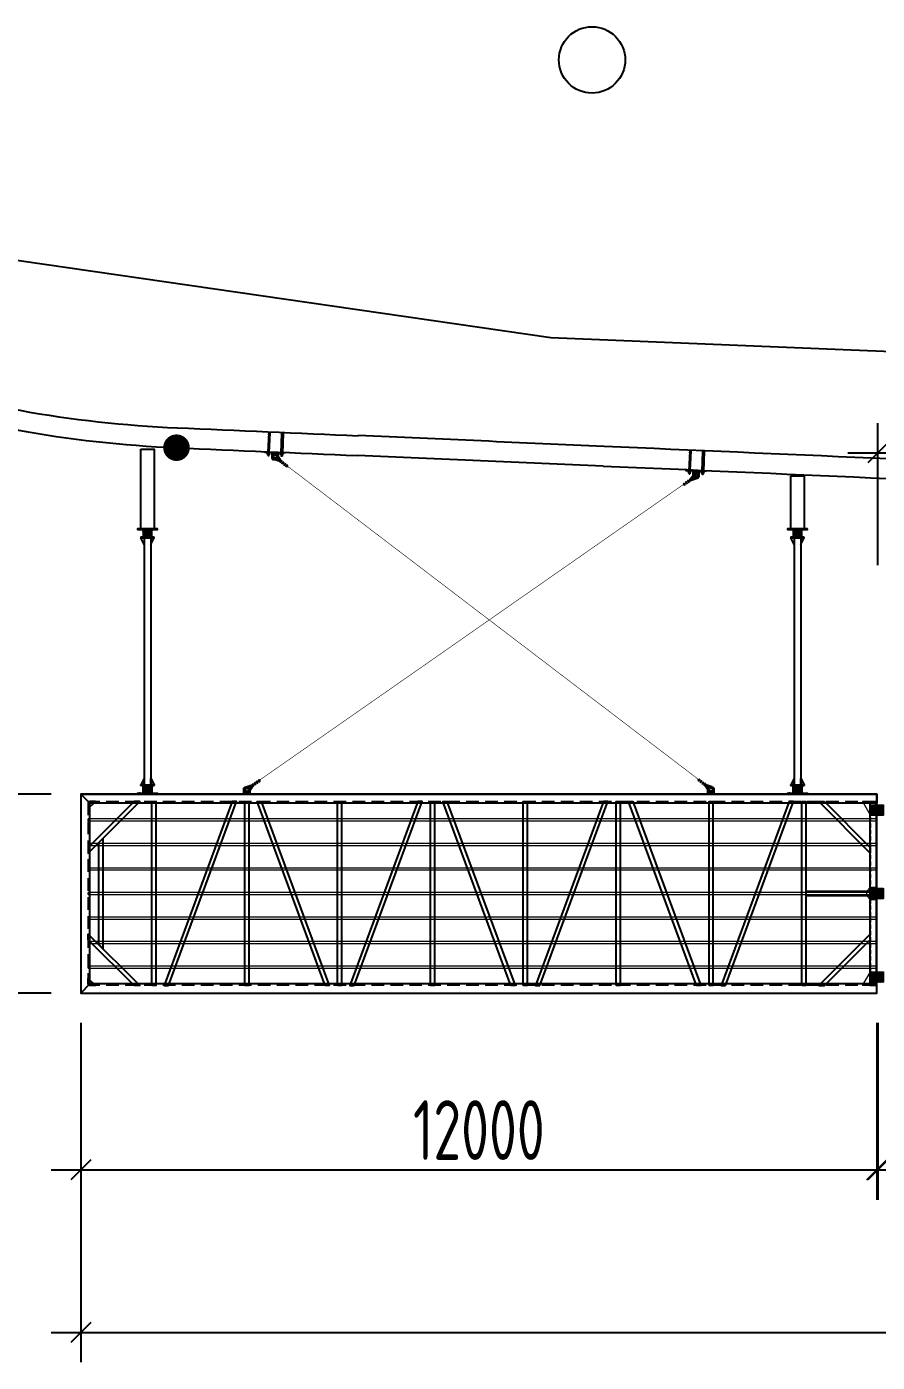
# Model space of a CAD drawing. Header units: millimetres. Extents: x 4 to 2106212, y -117026 to 198097.
# Drawn here: x 1070903 to 1083729, y 118236 to 138376 of the extents above; entities that cross this region are included whole.
import ezdxf

# ---------------------------------------------------------------- set-up
doc = ezdxf.new("R2010")
doc.units = ezdxf.units.MM
for name, pattern in [('CENTER', [0.6, 0.375, -0.075, 0.075, -0.075]), ('CENTER2', [28.575, 19.05, -3.175, 3.175, -3.175]), ('DASHDOT2', [12.7, 6.35, -3.175, 0, -3.175]), ('DASHED2', [0.375, 0.25, -0.125]), ('HIDDEN', [9.525, 6.35, -3.175])]:
    doc.linetypes.add(name, pattern=pattern)
for name, color, linetype in [('0 @ 1', 7, 'Continuous'), ('BS-Annectent', 115, 'Continuous'), ('HR-dimension', 9, 'Continuous'), ('HR-pontoon', 161, 'Continuous'), ('STEEL', 34, 'Continuous'), ('粗实线', 7, 'Continuous'), ('连接端梁', 130, 'Continuous'), ('铝横梁', 220, 'Continuous')]:
    doc.layers.add(name, color=color, linetype=linetype)
for name, color, linetype, lineweight in [('加强板', 140, 'Continuous', 18), ('扣板', 7, 'Continuous', 9), ('橡胶块', 30, 'Continuous', 9), ('虚线', 1, 'CENTER2', 0), ('铝龙骨', 7, 'Continuous', 9)]:
    doc.layers.add(name, color=color, linetype=linetype, lineweight=lineweight)
doc.styles.add('hztxt', font='ros1.shx', dxfattribs={"width": 0.8, "bigfont": 'hztxt.shx'})
doc.linetypes.add('10422', pattern='A,2,[150,AAA.SHX,S=1,R=0,X=0,Y=1],2,[177,AAA.SHX,S=1,R=0,X=0,Y=0.8],1e-09', length=4)
doc.linetypes.add('444', pattern='A,4.5,[145,AAA.SHX,S=1,R=0,X=0,Y=1],4.5,-0.5,[146,AAA.SHX,S=1,R=0,X=0,Y=0],-0.5', length=10)
doc.dimstyles.new('DIM-300', dxfattribs={"dimscale": 300, "dimtxt": 3, "dimasz": 1, "dimexe": 1.5, "dimexo": 1.5, "dimgap": 0.5, "dimtad": 1, "dimdec": 0, "dimzin": 0, "dimdsep": 46, "dimtxsty": 'hztxt', "dimblk": 'OBLIQUE', "dimcen": 0, "dimdle": 1.5, "dimclrd": 9, "dimclre": 9, "dimclrt": 6, "dimadec": 0, "dimazin": 0, "dimtfac": 1, "dimtdec": 0, "dimtix": 1, "dimtofl": 0, "dimtmove": 2, "dimatfit": 0, "dimfxl": 5, "dimtolj": 1, "dimtzin": 0, "dimarcsym": 0})
pattern_1 = [(40.81217054, (-573818.8873, 176698.6793), (-1.452584633, 1.682112997), []), (130.81217054, (-573818.8873, 176698.6793), (-4.5872822625, 1.911641361), [5.55625, -3.33375])]
pattern_2 = [(40.81217054, (-578777.1463, 176555.198), (-1.452584633, 1.682112997), []), (130.81217054, (-578777.1463, 176555.198), (-4.5872822625, 1.911641361), [5.55625, -3.33375])]
pattern_3 = [(225, (43212.285, 45564.743), (4.49012806, -4.49012806), []), (225, (43207.795, 45564.743), (4.49012806, -4.49012806), [7.9375, -1.5875, 0, -1.5875])]
pattern_4 = [(225, (-344287.005, -129412.7357), (4.49012806, -4.49012806), []), (225, (-344291.495, -129412.7357), (4.49012806, -4.49012806), [7.9375, -1.5875, 0, -1.5875])]

# ---------------------------------------------------------------- blocks, each defined once
blk = doc.blocks.new('_Oblique')
at = {"color": 0, "linetype": 'ByBlock', "lineweight": -2}
blk.add_line((-0.5, -0.5), (0.5, 0.5), dxfattribs=at)
blk = doc.blocks.new('*D79')
at = {"color": 9, "lineweight": -2, "transparency": 16777216}
for p, q in [((1083736, 130255), (1083736, 132399)), ((1089736, 130255), (1089736, 132399)), ((1083286, 131949), (1090186, 131949))]:
    blk.add_line(p, q, dxfattribs=at)
at = {"layer": 'Defpoints', "color": 0, "transparency": 16777216}
for p in [(1089736, 131949), (1083736, 129805), (1089736, 129805)]:
    blk.add_point(p, dxfattribs=at)
at = {"color": 9, "lineweight": -2, "transparency": 16777216, "xscale": 300, "yscale": 300, "zscale": 300, "rotation": 180}
blk.add_blockref('_Oblique', (1083736, 131949), dxfattribs=at)
at = {"color": 9, "lineweight": -2, "transparency": 16777216, "xscale": 300, "yscale": 300, "zscale": 300}
blk.add_blockref('_Oblique', (1089736, 131949), dxfattribs=at)
at = {"color": 6, "transparency": 16777216, "insert": (1086736, 132549), "char_height": 900, "attachment_point": 5, "style": 'hztxt'}
blk.add_mtext('\\A1;6000', dxfattribs=at)
blk = doc.blocks.new('MT-ZP')
at = {"layer": 'HR-pontoon', "color": 252}
blk.add_lwpolyline([(656209, 258226), (656209, 255226), (668209, 255226), (668209, 258226)], close=True, dxfattribs=at)
blk = doc.blocks.new('*U75')
blk.add_blockref('MT-ZP', (-692747, -252919))
blk = doc.blocks.new('*U76')
at = {"color": 0, "linetype": 'ByBlock', "lineweight": -2, "transparency": 16777216}
blk.add_blockref('*U75', (0, 0), dxfattribs=at)
blk = doc.blocks.new('*D523')
at = {"color": 9, "lineweight": -2, "transparency": 16777216}
for p, q in [((1070285, 127255), (1070285, 123355)), ((1071271, 126805), (1069835, 126805)), ((1071271, 123805), (1069835, 123805))]:
    blk.add_line(p, q, dxfattribs=at)
at = {"layer": 'Defpoints', "color": 0, "transparency": 16777216}
for p in [(1071721, 126805), (1070285, 123805), (1071721, 123805)]:
    blk.add_point(p, dxfattribs=at)
at = {"color": 9, "lineweight": -2, "transparency": 16777216, "xscale": 300, "yscale": 300, "zscale": 300}
for p, rotation in [((1070285, 126805), 90), ((1070285, 123805), 270)]:
    blk.add_blockref('_Oblique', p, dxfattribs=dict(at, rotation=rotation))
at = {"color": 6, "transparency": 16777216, "insert": (1069685, 125305), "char_height": 900, "attachment_point": 5, "rotation": 90, "style": 'hztxt'}
blk.add_mtext('\\A1;3000', dxfattribs=at)
blk = doc.blocks.new('*D526')
at = {"color": 9, "lineweight": -2, "transparency": 16777216}
for p, q in [((1071721, 123355), (1071721, 120688)), ((1083721, 123355), (1083721, 120688)), ((1071271, 121138), (1084171, 121138))]:
    blk.add_line(p, q, dxfattribs=at)
at = {"layer": 'Defpoints', "color": 0, "transparency": 16777216}
for p in [(1071721, 123805), (1083721, 123805), (1083721, 121138)]:
    blk.add_point(p, dxfattribs=at)
at = {"color": 9, "lineweight": -2, "transparency": 16777216, "xscale": 300, "yscale": 300, "zscale": 300, "rotation": 180}
blk.add_blockref('_Oblique', (1071721, 121138), dxfattribs=at)
at = {"color": 9, "lineweight": -2, "transparency": 16777216, "xscale": 300, "yscale": 300, "zscale": 300}
blk.add_blockref('_Oblique', (1083721, 121138), dxfattribs=at)
at = {"color": 6, "transparency": 16777216, "insert": (1077721, 121738), "char_height": 900, "attachment_point": 5, "style": 'hztxt'}
blk.add_mtext('\\A1;12000', dxfattribs=at)
blk = doc.blocks.new('*D527')
at = {"color": 9, "lineweight": -2, "transparency": 16777216}
for p, q in [((1083736, 123355), (1083736, 120688)), ((1095736, 123355), (1095736, 120688)), ((1083286, 121138), (1096186, 121138))]:
    blk.add_line(p, q, dxfattribs=at)
at = {"layer": 'Defpoints', "color": 0, "transparency": 16777216}
for p in [(1083736, 123805), (1095736, 123805), (1095736, 121138)]:
    blk.add_point(p, dxfattribs=at)
at = {"color": 9, "lineweight": -2, "transparency": 16777216, "xscale": 300, "yscale": 300, "zscale": 300, "rotation": 180}
blk.add_blockref('_Oblique', (1083736, 121138), dxfattribs=at)
at = {"color": 9, "lineweight": -2, "transparency": 16777216, "xscale": 300, "yscale": 300, "zscale": 300}
blk.add_blockref('_Oblique', (1095736, 121138), dxfattribs=at)
at = {"color": 6, "transparency": 16777216, "insert": (1089736, 121738), "char_height": 900, "attachment_point": 5, "style": 'hztxt'}
blk.add_mtext('\\A1;12000', dxfattribs=at)
blk = doc.blocks.new('*D525')
at = {"color": 9, "lineweight": -2, "transparency": 16777216}
for p, q in [((1071721, 123355), (1071721, 118236)), ((1141796, 123355), (1141796, 118236)), ((1071271, 118686), (1142246, 118686))]:
    blk.add_line(p, q, dxfattribs=at)
at = {"layer": 'Defpoints', "color": 0, "transparency": 16777216}
for p in [(1071721, 123805), (1141796, 123805), (1141796, 118686)]:
    blk.add_point(p, dxfattribs=at)
at = {"color": 9, "lineweight": -2, "transparency": 16777216, "xscale": 300, "yscale": 300, "zscale": 300, "rotation": 180}
blk.add_blockref('_Oblique', (1071721, 118686), dxfattribs=at)
at = {"color": 9, "lineweight": -2, "transparency": 16777216, "xscale": 300, "yscale": 300, "zscale": 300}
blk.add_blockref('_Oblique', (1141796, 118686), dxfattribs=at)
at = {"color": 6, "transparency": 16777216, "insert": (1106759, 119286), "char_height": 900, "attachment_point": 5, "style": 'hztxt'}
blk.add_mtext('\\A1;70075', dxfattribs=at)
blk = doc.blocks.new('连接加强板')
at = {"layer": '加强板'}
blk.add_lwpolyline([(-194915, -559), (-194915, -359), (-195115, -479), (-195115, -559)], close=True, dxfattribs=at)
for centre in [(-195095, -519), (-194995, -519)]:
    blk.add_circle(centre, 9, dxfattribs=at)
blk = doc.blocks.new('*U1232')
at = {"layer": '加强板', "rotation": 90.00000000000001}
blk.add_blockref('连接加强板', (-459, 195015), dxfattribs=at)
blk = doc.blocks.new('*U1233')
at = {"color": 0, "linetype": 'ByBlock', "lineweight": -2, "transparency": 16777216}
blk.add_blockref('*U1232', (0, 0), dxfattribs=at)
blk = doc.blocks.new('*U1234')
at = {"layer": '加强板', "rotation": 90.00000000000001}
blk.add_blockref('连接加强板', (-459, 195015), dxfattribs=at)
blk = doc.blocks.new('*U1235')
at = {"color": 0, "linetype": 'ByBlock', "lineweight": -2, "transparency": 16777216}
blk.add_blockref('*U1234', (0, 0), dxfattribs=at)
blk = doc.blocks.new('*U1236')
at = {"layer": '加强板'}
blk.add_lwpolyline([(10, -90), (-70, -90), (-70, 90), (10, 90), (70, 30), (70, -30), (10, -90)], dxfattribs=at)
for centre in [(-30, 50), (-30, -50)]:
    blk.add_circle(centre, 9, dxfattribs=at)
blk = doc.blocks.new('*U1237')
at = {"color": 0, "linetype": 'ByBlock', "lineweight": -2, "transparency": 16777216}
blk.add_blockref('*U1236', (0, 0), dxfattribs=at)
blk = doc.blocks.new('橡胶块')
h = blk.add_hatch()
h.set_pattern_fill('ANSI36', color=2, scale=2)
h.paths.add_polyline_path([(0, 70, 0.414213562), (-10, 80), (-180, 80, 0.414213562), (-190, 70), (-190, -70, 0.414213562), (-180, -80), (-10, -80, 0.414213562), (0, -70)])
h.paths.add_polyline_path([(-166.93, 50, -1), (-153.07, 50, -1)], flags=16)
h.paths.add_polyline_path([(-153.07, -50, -1), (-166.93, -50, -1)], flags=16)
h.paths.add_polyline_path([(-36.93, 50, -1), (-23.07, 50, -1)], flags=16)
h.paths.add_polyline_path([(-23.07, -50, -1), (-36.93, -50, -1)], flags=16)
at = {"layer": '橡胶块', "color": 1, "linetype": 'CENTER', "ltscale": 0.36}
for p, q in [((-167.623, 50), (-152.377, 50)), ((-160, 42.377), (-160, 57.623)), ((-22.377, 50), (-37.623, 50)), ((-30, 42.377), (-30, 57.623)), ((-167.623, -50), (-152.377, -50)), ((-160, -42.377), (-160, -57.623)), ((-22.377, -50), (-37.623, -50)), ((-30, -42.377), (-30, -57.623))]:
    blk.add_line(p, q, dxfattribs=at)
at = {"layer": '橡胶块', "color": 2}
blk.add_lwpolyline([(0, 70), (0, -70, -0.414213562), (-10, -80), (-180, -80, -0.414213562), (-190, -70), (-190, 70, -0.414213562), (-180, 80), (-10, 80, -0.414213562)], format="xyb", close=True, dxfattribs=at)
at = {"layer": '橡胶块', "color": 5}
for centre in [(-160, 50), (-30, 50), (-160, -50), (-30, -50)]:
    blk.add_circle(centre, 6.93, dxfattribs=at)
blk = doc.blocks.new('支座')
at = {"layer": '扣板', "color": 7}
blk.add_line((13512, 4747, 0), (13512, 5047, 0), dxfattribs=at)
at = {"layer": '扣板', "color": 7, "elevation": 0}
for points in [[(13512, 4747), (13512, 5047), (13520, 5047), (13520, 4747)], [(13600, 4947), (13620, 4927), (13620, 4867), (13600, 4847), (13520, 4847), (13520, 4947)], [(13560, 4932), (13520, 4932), (13520, 4922), (13560, 4922)], [(13560, 4862), (13520, 4862), (13520, 4872), (13560, 4872)]]:
    blk.add_lwpolyline(points, close=True, dxfattribs=at)
at = {"layer": '扣板', "color": 7}
blk.add_circle((13575, 4897, 0), 25, dxfattribs=at)
blk = doc.blocks.new('*U1983')
at = {"layer": '0 @ 1', "rotation": 90}
blk.add_blockref('支座', (4897, -13566, 0), dxfattribs=at)
blk = doc.blocks.new('*U1984')
at = {"layer": 'Defpoints', "color": 0, "linetype": 'ByBlock', "lineweight": -2, "transparency": 16777216}
for p in [(0, 0), (7000, 0)]:
    blk.add_blockref('*U1983', p, dxfattribs=at)
blk = doc.blocks.new('A$C97f6d51a')
at = {"color": 1, "linetype": 'DASHDOT2'}
blk.add_line((0, 313), (0, -47), dxfattribs=at)
at = {"layer": 'BS-Annectent'}
for p, q in [((-9, 282), (-9, 282)), ((-9, 281), (-9, 282)), ((-9, 282), (-9, 282)), ((-9, 279), (-8, 279)), ((-8, 278), (-9, 279)), ((-9, 279), (-8, 278)), ((-9, 275), (-7, 276)), ((-6, 274), (-9, 275)), ((-9, 275), (-7, 275)), ((-9, 272), (-6, 274)), ((-6, 270), (-9, 272)), ((-9, 272), (-4, 272)), ((-9, 269), (9, 268)), ((-9, 266), (9, 265)), ((-9, 263), (9, 262)), ((-9, 260), (9, 258)), ((-9, 257), (9, 255)), ((-9, 253), (9, 252)), ((-9, 250), (9, 249)), ((-9, 247), (9, 246)), ((-9, 244), (9, 243)), ((-9, 241), (9, 240)), ((-9, 238), (9, 236)), ((-9, 235), (9, 233)), ((-9, 231), (9, 230)), ((-9, 228), (9, 227)), ((-9, 225), (9, 224)), ((-9, 222), (9, 221)), ((-9, 219), (9, 218)), ((-9, 216), (9, 215)), ((-9, 213), (9, 211)), ((-9, 209), (9, 208)), ((-9, 206), (9, 205)), ((-9, 203), (9, 202)), ((-6, 274), (-6, 274)), ((-6, 274), (-6, 274)), ((-6, 274), (-6, 274)), ((-6, 274), (-6, 274)), ((-6, 274), (-6, 274)), ((6, 270), (-6, 270)), ((4, 271), (9, 271)), ((6, 273), (5, 273)), ((6, 273), (5, 273)), ((6, 273), (9, 274)), ((6, 274), (9, 274)), ((9, 271), (6, 273)), ((6, 270), (9, 271)), ((7, 276), (9, 277)), ((9, 274), (7, 275)), ((9, 277), (8, 278)), ((8, 277), (9, 277)), ((9, 280), (9, 281)), ((9, 280), (9, 280)), ((9, 280), (9, 280)), ((-10, 6), (9, 4)), ((-10, 2), (-6, 4)), ((-6, 1), (-10, 2)), ((-10, 2), (9, 1)), ((-9, 200), (9, 199)), ((-9, 197), (9, 196)), ((-9, 194), (9, 193)), ((-9, 191), (9, 189)), ((-9, 188), (9, 186)), ((-9, 184), (9, 183)), ((-9, 181), (9, 180)), ((-9, 178), (9, 177)), ((-9, 175), (9, 174)), ((-9, 172), (9, 171)), ((-9, 169), (9, 167)), ((-9, 166), (9, 164)), ((-9, 162), (9, 161)), ((-9, 159), (9, 158)), ((-9, 156), (9, 155)), ((-9, 153), (9, 152)), ((-9, 150), (9, 149)), ((-9, 147), (9, 146)), ((-9, 144), (9, 142)), ((-9, 140), (9, 139)), ((-9, 137), (9, 136)), ((-9, 134), (9, 133)), ((-9, 131), (9, 130)), ((-9, 128), (9, 127)), ((-9, 125), (9, 124)), ((-9, 122), (9, 120)), ((-9, 119), (9, 117)), ((-9, 115), (9, 114)), ((-9, 112), (9, 111)), ((-9, 109), (9, 108)), ((-9, 106), (9, 105)), ((-9, 103), (9, 102)), ((-9, 100), (9, 98)), ((-9, 97), (9, 95)), ((-9, 93), (9, 92)), ((-9, 90), (9, 89)), ((-9, 87), (9, 86)), ((-9, 84), (9, 83)), ((-9, 81), (9, 80)), ((-9, 78), (9, 76)), ((-9, 75), (9, 73)), ((-9, 71), (9, 70)), ((-9, 68), (9, 67)), ((-9, 65), (9, 64)), ((-9, 62), (9, 61)), ((-9, 59), (9, 58)), ((-9, 56), (9, 55)), ((-9, 53), (9, 51)), ((-9, 49), (9, 48)), ((-9, 46), (9, 45)), ((-9, 43), (9, 42)), ((-9, 40), (9, 39)), ((-9, 37), (9, 36)), ((-9, 34), (9, 33)), ((-9, 31), (9, 29)), ((-9, 28), (9, 26)), ((-9, 24), (9, 23)), ((-9, 21), (9, 20)), ((-9, 18), (9, 17)), ((-9, 15), (9, 14)), ((-9, 12), (9, 11)), ((-9, 9), (9, 7)), ((-8, 0), (-6, 1)), ((6, 147), (-6, 148)), ((6, 116), (-6, 117)), ((6, 3), (-6, 4)), ((2, 0), (-6, 1)), ((6, 147), (9, 149)), ((9, 1), (6, 3)), ((7, 0), (9, 1)), ((-16, -24), (-16, -11)), ((12, -9), (-12, -9)), ((12, -27), (-12, -27)), ((-9, -29), (-6, -28)), ((-6, -31), (-9, -29)), ((9, -30), (-9, -29)), ((-9, -32), (-6, -31)), ((-6, -34), (-9, -32)), ((9, -33), (-9, -32)), ((-9, -35), (-6, -34)), ((-6, -37), (-9, -35)), ((9, -37), (-9, -35)), ((-9, -38), (-6, -37)), ((-6, -40), (-9, -38)), ((9, -40), (-9, -38)), ((-8, -24), (-8, -11)), ((-6, -28), (-8, -27)), ((-7, -40), (-7, -43)), ((6, -29), (-6, -28)), ((6, -29), (-6, -28)), ((6, -32), (-6, -31)), ((6, -32), (-6, -31)), ((6, -35), (-6, -34)), ((6, -38), (-6, -37)), ((6, -38), (-6, -37)), ((6, -41), (-6, -40)), ((-5, -44), (5, -44)), ((-4, -40), (-4, -43)), ((-2, -9), (0, -4)), ((9, -27), (-1, -27)), ((0, -9), (2, -4)), ((4, -41), (4, -43)), ((6, -29), (9, -27)), ((9, -30), (6, -29)), ((6, -32), (9, -30)), ((9, -33), (6, -32)), ((6, -35), (9, -33)), ((9, -37), (6, -35)), ((6, -38), (9, -37)), ((9, -40), (6, -38)), ((6, -41), (9, -40)), ((7, -41), (7, -43)), ((8, -24), (8, -11)), ((9, -27), (8, -27)), ((16, -24), (16, -11))]:
    blk.add_line(p, q, dxfattribs=at)
blk.add_lwpolyline([(10, 0), (10, 300), (0, 306), (-10, 300), (-10, 0)], dxfattribs=at)
for points in [[(-19, -4), (-19, 0), (19, 0), (19, -4)], [(-15, -9), (15, -9), (15, -4), (-15, -4)]]:
    blk.add_lwpolyline(points, close=True, dxfattribs=at)
for points in [[(16, -11, 0.612824), (8, -11, 0.305874), (-8, -11, 0.612824), (-16, -11)], [(16, -24, -0.612824), (8, -24, -0.305874), (-8, -24, -0.612824), (-16, -24)], [(-7, -43, 0.516475), (-4, -43, 0.258238), (4, -43, 0.516475), (7, -43)]]:
    blk.add_lwpolyline(points, format="xyb", dxfattribs=at)
blk = doc.blocks.new('A$Ce460a15a')
at = {"layer": 'STEEL', "color": 22}
for points in [[(12, 150), (12, -150), (0, -150), (0, 150)], [(92, -50), (112, -30), (112, 30), (92, 50), (12, 50), (12, -50)], [(52, 35), (12, 35), (12, 25), (52, 25)], [(52, -35), (12, -35), (12, -25), (52, -25)]]:
    blk.add_lwpolyline(points, close=True, dxfattribs=at)
blk.add_circle((67, 0), 25, dxfattribs=at)
at = {"layer": 'HR-dimension', "xscale": -1, "rotation": 90}
blk.add_blockref('A$C97f6d51a', (12, 100), dxfattribs=at)
at = {"layer": 'HR-dimension', "rotation": 90.00000000000001}
blk.add_blockref('A$C97f6d51a', (12, -100), dxfattribs=at)
blk = doc.blocks.new('*U10')
at = {"color": 7, "linetype": 'Continuous', "lineweight": 15}
for p, q in [((-9, 9), (-10, 8)), ((-10, 8), (-10, 1)), ((-10, 1), (-9, 0)), ((-9, 9), (9, 9)), ((-9, 0), (9, 0)), ((-5, 8), (-5, 1)), ((5, 8), (5, 1)), ((10, 8), (9, 9)), ((9, 0), (10, 1)), ((10, 8), (10, 1))]:
    blk.add_line(p, q, dxfattribs=at)
for centre, start, end in [((0, -8), 72.4233, 107.5767), ((0, 17), 252.4233, 287.5767)]:
    blk.add_arc(centre, 17.2, start, end, dxfattribs=at)
for points, knots in [([(-10, 8), (-10, 9), (-9, 9), (-8, 9), (-7, 9), (-6, 9), (-6, 9), (-5, 8)], [0, 0, 0, 0, 0.264534, 0.399289, 0.53507, 0.765405, 1, 1, 1, 1]), ([(-5, 1), (-6, 1), (-6, 0), (-7, 0), (-8, 0), (-9, 0), (-10, 1), (-10, 1)], [0, 0, 0, 0, 0.264534, 0.399289, 0.53507, 0.765405, 1, 1, 1, 1]), ([(5, 8), (6, 9), (6, 9), (7, 9), (8, 9), (9, 9), (10, 9), (10, 8)], [0, 0, 0, 0, 0.264536, 0.399814, 0.535067, 0.765403, 1, 1, 1, 1]), ([(10, 1), (10, 1), (9, 0), (8, 0), (7, 0), (6, 0), (6, 1), (5, 1)], [0, 0, 0, 0, 0.264536, 0.399814, 0.535067, 0.765403, 1, 1, 1, 1])]:
    blk.add_open_spline(points, degree=3, knots=knots, dxfattribs=at)
blk = doc.blocks.new('A$C72EA2C7E')
blk.add_line((-8, -6), (8, -6))
at = {"color": 7, "linetype": 'Continuous', "lineweight": 15}
for p, q in [((-5, -40), (-5, -6)), ((-4, -41), (-5, -40)), ((5, -40), (-5, -40)), ((-4, -41), (5, -41)), ((5, -6), (5, -40)), ((5, -40), (5, -41))]:
    blk.add_line(p, q, dxfattribs=at)
at = {"color": 7, "linetype": 'Continuous', "lineweight": 0}
for p, q in [((-4, -41), (-4, -6)), ((5, -41), (5, -6))]:
    blk.add_line(p, q, dxfattribs=at)
blk.add_arc((0, -8), 8, 17.4862, 162.5138)
at = {"extrusion": (0, 0, -1), "xscale": 0.9999974999999999, "yscale": 0.9999974999999999, "zscale": -0.9999974999999999}
blk.add_blockref('*U10', (0, -39), dxfattribs=at)
blk = doc.blocks.new('*U1965')
h = blk.add_hatch(color=1)
h.dxf.hatch_style = 1
h.paths.add_polyline_path([(3382, 2191), (3473, 2218, 1.447528), (3428, 2281), (3373, 2204)])
h.paths.add_polyline_path([(3389, 2205), (3388, 2206), (3398, 2220), (3395, 2222), (3434, 2277, -1.452111), (3471, 2226), (3406, 2207), (3405, 2210)], flags=16)
h = blk.add_hatch()
h.set_pattern_fill('ANSI38', color=253, scale=0.7, angle=-4.1878)
h.set_pattern_definition(pattern_2)
h.paths.add_polyline_path([(3404, 2213), (3406, 2207), (3471, 2226, 1.452111), (3434, 2277), (3395, 2222), (3398, 2220), (3401, 2218), (3440, 2273, -1.452111), (3469, 2232)])
h = blk.add_hatch(color=1)
h.dxf.hatch_style = 1
h.paths.add_polyline_path([(-3373, -2204), (-3429, -2283, -1.406258), (-3473, -2218), (-3382, -2191)])
h.paths.add_polyline_path([(-3405, -2210), (-3406, -2207), (-3471, -2226, 1.406258), (-3435, -2278), (-3395, -2222), (-3388, -2205)], flags=16)
h = blk.add_hatch()
h.set_pattern_fill('ANSI38', color=253, scale=0.7, angle=-4.1878)
h.set_pattern_definition(pattern_1)
h.paths.add_polyline_path([(-3401, -2218), (-3395, -2222), (-3434, -2277, -1.452111), (-3471, -2226), (-3406, -2207), (-3405, -2210), (-3404, -2213), (-3469, -2232, 1.452111), (-3440, -2273)])
at = {"color": 1, "linetype": 'DASHED2'}
blk.add_line((3483, 2289), (3493, 2274), dxfattribs=at)
blk.add_line((3379, 2205), (3379, 2195))
at = {"color": 1}
for points in [[(3382, 2191), (3473, 2218, 1.447528), (3428, 2281), (3373, 2204)], [(3398, 2220), (3388, 2206), (3389, 2205), (3405, 2210), (3406, 2207), (3471, 2226, 1.452111), (3434, 2277), (3395, 2222)], [(-3373, -2204), (-3428, -2281, -1.447528), (-3473, -2218), (-3382, -2191)], [(-3405, -2210), (-3389, -2205), (-3388, -2206), (-3398, -2220), (-3395, -2222), (-3434, -2277, -1.452111), (-3471, -2226), (-3406, -2207)]]:
    blk.add_lwpolyline(points, format="xyb", close=True, dxfattribs=at)
for points in [[(3379, 2195), (3472, 2222, 1.449849), (3431, 2279), (3379, 2205)], [(3406, 2207), (3471, 2226, 1.452111), (3434, 2277), (3395, 2222)], [(3406, 2207), (3471, 2226, 1.452111), (3434, 2277), (3395, 2222)], [(-3376, -2200), (-3431, -2279, -1.449849), (-3472, -2222), (-3384, -2197)], [(-3395, -2222), (-3434, -2277, -1.452111), (-3471, -2226), (-3406, -2207)], [(-3395, -2222), (-3434, -2277, -1.452111), (-3471, -2226), (-3406, -2207)]]:
    blk.add_lwpolyline(points, format="xyb")
for points in [[(3401, 2218), (3440, 2273, -1.452111), (3469, 2232), (3404, 2213), (3406, 2207), (3471, 2226, 1.452111), (3434, 2277), (3395, 2222)], [(-3404, -2213), (-3469, -2232, 1.452111), (-3440, -2273), (-3401, -2218), (-3395, -2222), (-3434, -2277, -1.452111), (-3471, -2226), (-3406, -2207)]]:
    blk.add_lwpolyline(points, format="xyb", close=True)
at = {"color": 252}
for points in [[(3401, 2218), (3440, 2273, -1.452111), (3469, 2232), (3404, 2213), (3406, 2207), (3471, 2226, 1.452111), (3434, 2277), (3395, 2222)], [(-3404, -2213), (-3469, -2232, 1.452111), (-3440, -2273), (-3401, -2218), (-3395, -2222), (-3434, -2277, -1.452111), (-3471, -2226), (-3406, -2207)]]:
    blk.add_lwpolyline(points, format="xyb", close=True, dxfattribs=at)
at = {"color": 1, "const_width": 8.4}
for points in [[(3380, 2206), (-3393, -2203)], [(3386, 2200), (3251, 2112)], [(-3388, -2209), (-3246, -2117)]]:
    blk.add_lwpolyline(points, dxfattribs=at)
at = {"xscale": 0.6999999999999998, "yscale": 0.6999999999999998, "zscale": 0.6999999999999998, "rotation": 213.1298866380289}
for p in [(3284, 2123), (3315, 2143), (3345, 2163), (3376, 2183), (-3360, -2201), (-3329, -2181), (-3299, -2161), (-3267, -2141)]:
    blk.add_blockref('A$C72EA2C7E', p, dxfattribs=at)
blk = doc.blocks.new('*U1966')
at = {"color": 0, "linetype": 'ByBlock', "lineweight": -2, "transparency": 16777216}
blk.add_blockref('*U1965', (0, 0), dxfattribs=at)
blk = doc.blocks.new('*U1967')
h = blk.add_hatch(color=1)
h.dxf.hatch_style = 1
h.paths.add_polyline_path([(3382, 2191), (3473, 2218, 1.447528), (3428, 2281), (3373, 2204)])
h.paths.add_polyline_path([(3389, 2205), (3388, 2206), (3398, 2220), (3395, 2222), (3434, 2277, -1.452111), (3471, 2226), (3406, 2207), (3405, 2210)], flags=16)
h = blk.add_hatch()
h.set_pattern_fill('ANSI38', color=253, scale=0.7, angle=-4.1878)
h.set_pattern_definition(pattern_2)
h.paths.add_polyline_path([(3404, 2213), (3406, 2207), (3471, 2226, 1.452111), (3434, 2277), (3395, 2222), (3398, 2220), (3401, 2218), (3440, 2273, -1.452111), (3469, 2232)])
h = blk.add_hatch(color=1)
h.dxf.hatch_style = 1
h.paths.add_polyline_path([(-3373, -2204), (-3429, -2283, -1.406258), (-3473, -2218), (-3382, -2191)])
h.paths.add_polyline_path([(-3405, -2210), (-3406, -2207), (-3471, -2226, 1.406258), (-3435, -2278), (-3395, -2222), (-3388, -2205)], flags=16)
h = blk.add_hatch()
h.set_pattern_fill('ANSI38', color=253, scale=0.7, angle=-4.1878)
h.set_pattern_definition(pattern_1)
h.paths.add_polyline_path([(-3401, -2218), (-3395, -2222), (-3434, -2277, -1.452111), (-3471, -2226), (-3406, -2207), (-3405, -2210), (-3404, -2213), (-3469, -2232, 1.452111), (-3440, -2273)])
at = {"color": 1, "linetype": 'DASHED2'}
blk.add_line((3483, 2289), (3493, 2274), dxfattribs=at)
blk.add_line((3379, 2205), (3379, 2195))
at = {"color": 1}
for points in [[(3382, 2191), (3473, 2218, 1.447528), (3428, 2281), (3373, 2204)], [(3398, 2220), (3388, 2206), (3389, 2205), (3405, 2210), (3406, 2207), (3471, 2226, 1.452111), (3434, 2277), (3395, 2222)], [(-3373, -2204), (-3428, -2281, -1.447528), (-3473, -2218), (-3382, -2191)], [(-3405, -2210), (-3389, -2205), (-3388, -2206), (-3398, -2220), (-3395, -2222), (-3434, -2277, -1.452111), (-3471, -2226), (-3406, -2207)]]:
    blk.add_lwpolyline(points, format="xyb", close=True, dxfattribs=at)
for points in [[(3379, 2195), (3472, 2222, 1.449849), (3431, 2279), (3379, 2205)], [(3406, 2207), (3471, 2226, 1.452111), (3434, 2277), (3395, 2222)], [(3406, 2207), (3471, 2226, 1.452111), (3434, 2277), (3395, 2222)], [(-3376, -2200), (-3431, -2279, -1.449849), (-3472, -2222), (-3384, -2197)], [(-3395, -2222), (-3434, -2277, -1.452111), (-3471, -2226), (-3406, -2207)], [(-3395, -2222), (-3434, -2277, -1.452111), (-3471, -2226), (-3406, -2207)]]:
    blk.add_lwpolyline(points, format="xyb")
for points in [[(3401, 2218), (3440, 2273, -1.452111), (3469, 2232), (3404, 2213), (3406, 2207), (3471, 2226, 1.452111), (3434, 2277), (3395, 2222)], [(-3404, -2213), (-3469, -2232, 1.452111), (-3440, -2273), (-3401, -2218), (-3395, -2222), (-3434, -2277, -1.452111), (-3471, -2226), (-3406, -2207)]]:
    blk.add_lwpolyline(points, format="xyb", close=True)
at = {"color": 252}
for points in [[(3401, 2218), (3440, 2273, -1.452111), (3469, 2232), (3404, 2213), (3406, 2207), (3471, 2226, 1.452111), (3434, 2277), (3395, 2222)], [(-3404, -2213), (-3469, -2232, 1.452111), (-3440, -2273), (-3401, -2218), (-3395, -2222), (-3434, -2277, -1.452111), (-3471, -2226), (-3406, -2207)]]:
    blk.add_lwpolyline(points, format="xyb", close=True, dxfattribs=at)
at = {"color": 1, "const_width": 8.4}
for points in [[(3380, 2206), (-3393, -2203)], [(3386, 2200), (3251, 2112)], [(-3388, -2209), (-3246, -2117)]]:
    blk.add_lwpolyline(points, dxfattribs=at)
at = {"xscale": 0.6999999999999998, "yscale": 0.6999999999999998, "zscale": 0.6999999999999998, "rotation": 213.1298866380289}
for p in [(3284, 2123), (3315, 2143), (3345, 2163), (3376, 2183), (-3360, -2201), (-3329, -2181), (-3299, -2161), (-3267, -2141)]:
    blk.add_blockref('A$C72EA2C7E', p, dxfattribs=at)
blk = doc.blocks.new('*U1968')
at = {"color": 0, "linetype": 'ByBlock', "lineweight": -2, "transparency": 16777216}
blk.add_blockref('*U1967', (0, 0), dxfattribs=at)
blk = doc.blocks.new('*U1995')
h = blk.add_hatch()
h.set_pattern_fill('ANSI35', color=4, angle=180)
h.set_pattern_definition(pattern_3)
h.paths.add_polyline_path([(24, -89), (36, -89), (36, -67), (24, -67)])
h.paths.add_polyline_path([(24, -31), (36, -31), (36, 11), (24, 11)])
h.paths.add_polyline_path([(-100, 11), (100, 11), (100, 21), (-100, 21)])
h.paths.add_polyline_path([(-36, -31), (-24, -31), (-24, 11), (-36, 11)])
h.paths.add_polyline_path([(-36, -89), (-24, -89), (-24, -67), (-36, -67)])
h = blk.add_hatch()
h.set_pattern_fill('ANSI35', color=4, angle=180)
h.set_pattern_definition(pattern_4)
h.paths.add_polyline_path([(-129, -116), (-150, -116), (-150, -104), (-129, -104)])
h.paths.add_polyline_path([(111, -116), (-111, -116), (-111, -104), (111, -104)])
h.paths.add_polyline_path([(150, -116), (129, -116), (129, -104), (150, -104)])
h.paths.add_polyline_path([(66, -104), (54, -104), (54, -67), (66, -67)])
h.paths.add_polyline_path([(66, -31), (54, -31), (54, -4), (66, -4)])
h.paths.add_polyline_path([(6, -31), (-6, -31), (-6, -4), (6, -4)])
h.paths.add_polyline_path([(6, -104), (-6, -104), (-6, -67), (6, -67)])
h.paths.add_polyline_path([(-54, -104), (-66, -104), (-66, -67), (-54, -67)])
h.paths.add_polyline_path([(-54, -31), (-66, -31), (-66, -4), (-54, -4)])
at = {"color": 4}
for points in [[(100, 11), (-100, 11), (-100, 21), (100, 21), (100, 11)], [(-36, -89), (-36, 11), (-24, 11), (-24, -89), (-36, -89)], [(24, -89), (24, 11), (36, 11), (36, -89), (24, -89)], [(150, -116), (-150, -116), (-150, -104), (150, -104), (150, -116)], [(-66, -104), (-66, -4), (-54, -4), (-54, -104), (-66, -104)], [(-6, -104), (-6, -4), (6, -4), (6, -104), (-6, -104)], [(54, -104), (54, -4), (66, -4), (66, -104), (54, -104)]]:
    blk.add_lwpolyline(points, dxfattribs=at)
at = {"layer": 'Defpoints', "color": 4}
for points in [[(-100, 21), (-50, 21), (-50, 121), (-100, 21)], [(100, 21), (50, 21), (50, 121), (100, 21)]]:
    blk.add_lwpolyline(points, dxfattribs=at)
at = {"layer": 'Defpoints', "color": 4, "linetype": 'CENTER', "ltscale": 2}
for points in [[(-129, -116), (-111, -116), (-111, -104), (-129, -104)], [(-66, -31), (-54, -31), (-54, -67), (-66, -67)], [(-36, -31), (-24, -31), (-24, -67), (-36, -67)], [(-6, -31), (6, -31), (6, -67), (-6, -67)], [(24, -31), (36, -31), (36, -67), (24, -67)], [(54, -31), (66, -31), (66, -67), (54, -67)], [(129, -116), (111, -116), (111, -104), (129, -104)]]:
    blk.add_lwpolyline(points, close=True, dxfattribs=at)
for points in [[(-120, -99), (-120, -111), (-120, -121)], [(-66, -49), (66, -49)], [(-66, -49), (66, -49)], [(120, -99), (120, -111), (120, -121)]]:
    blk.add_lwpolyline(points, dxfattribs=at)
blk = doc.blocks.new('*U1992')
at = {"layer": '粗实线', "color": 0, "linetype": 'ByBlock', "lineweight": -2, "transparency": 16777216}
blk.add_blockref('*U1995', (0, 0), dxfattribs=at)
blk = doc.blocks.new('*U1993')
h = blk.add_hatch()
h.set_pattern_fill('ANSI35', color=4, angle=180)
h.set_pattern_definition(pattern_3)
h.paths.add_polyline_path([(24, -89), (36, -89), (36, -67), (24, -67)])
h.paths.add_polyline_path([(24, -31), (36, -31), (36, 11), (24, 11)])
h.paths.add_polyline_path([(-100, 11), (100, 11), (100, 21), (-100, 21)])
h.paths.add_polyline_path([(-36, -31), (-24, -31), (-24, 11), (-36, 11)])
h.paths.add_polyline_path([(-36, -89), (-24, -89), (-24, -67), (-36, -67)])
h = blk.add_hatch()
h.set_pattern_fill('ANSI35', color=4, angle=180)
h.set_pattern_definition(pattern_4)
h.paths.add_polyline_path([(-129, -116), (-150, -116), (-150, -104), (-129, -104)])
h.paths.add_polyline_path([(111, -116), (-111, -116), (-111, -104), (111, -104)])
h.paths.add_polyline_path([(150, -116), (129, -116), (129, -104), (150, -104)])
h.paths.add_polyline_path([(66, -104), (54, -104), (54, -67), (66, -67)])
h.paths.add_polyline_path([(66, -31), (54, -31), (54, -4), (66, -4)])
h.paths.add_polyline_path([(6, -31), (-6, -31), (-6, -4), (6, -4)])
h.paths.add_polyline_path([(6, -104), (-6, -104), (-6, -67), (6, -67)])
h.paths.add_polyline_path([(-54, -104), (-66, -104), (-66, -67), (-54, -67)])
h.paths.add_polyline_path([(-54, -31), (-66, -31), (-66, -4), (-54, -4)])
at = {"color": 4}
for points in [[(100, 11), (-100, 11), (-100, 21), (100, 21), (100, 11)], [(-36, -89), (-36, 11), (-24, 11), (-24, -89), (-36, -89)], [(24, -89), (24, 11), (36, 11), (36, -89), (24, -89)], [(150, -116), (-150, -116), (-150, -104), (150, -104), (150, -116)], [(-66, -104), (-66, -4), (-54, -4), (-54, -104), (-66, -104)], [(-6, -104), (-6, -4), (6, -4), (6, -104), (-6, -104)], [(54, -104), (54, -4), (66, -4), (66, -104), (54, -104)]]:
    blk.add_lwpolyline(points, dxfattribs=at)
at = {"layer": 'Defpoints', "color": 4}
for points in [[(-100, 21), (-50, 21), (-50, 121), (-100, 21)], [(100, 21), (50, 21), (50, 121), (100, 21)]]:
    blk.add_lwpolyline(points, dxfattribs=at)
at = {"layer": 'Defpoints', "color": 4, "linetype": 'CENTER', "ltscale": 2}
for points in [[(-129, -116), (-111, -116), (-111, -104), (-129, -104)], [(-66, -31), (-54, -31), (-54, -67), (-66, -67)], [(-36, -31), (-24, -31), (-24, -67), (-36, -67)], [(-6, -31), (6, -31), (6, -67), (-6, -67)], [(24, -31), (36, -31), (36, -67), (24, -67)], [(54, -31), (66, -31), (66, -67), (54, -67)], [(129, -116), (111, -116), (111, -104), (129, -104)]]:
    blk.add_lwpolyline(points, close=True, dxfattribs=at)
for points in [[(-120, -99), (-120, -111), (-120, -121)], [(-66, -49), (66, -49)], [(-66, -49), (66, -49)], [(120, -99), (120, -111), (120, -121)]]:
    blk.add_lwpolyline(points, dxfattribs=at)
blk = doc.blocks.new('*U1994')
at = {"layer": '粗实线', "color": 0, "linetype": 'ByBlock', "lineweight": -2, "transparency": 16777216}
blk.add_blockref('*U1993', (0, 0), dxfattribs=at)
blk = doc.blocks.new('*U1969')
at = {"layer": '粗实线', "color": 4}
for points in [[(-50, 1863), (-50, -1863)], [(50, 1863), (50, -1863)]]:
    blk.add_lwpolyline(points, dxfattribs=at)
at = {"layer": '粗实线', "color": 4, "xscale": -1, "rotation": 179.9999997006857}
blk.add_blockref('*U1994', (0, 1884), dxfattribs=at)
at = {"layer": '粗实线', "color": 4, "rotation": 359.9999997006856}
blk.add_blockref('*U1992', (0, -1884), dxfattribs=at)
blk = doc.blocks.new('*U1970')
at = {"color": 0, "linetype": 'ByBlock', "lineweight": -2, "transparency": 16777216}
for p in [(0, 0), (9800, 0)]:
    blk.add_blockref('*U1969', p, dxfattribs=at)
blk = doc.blocks.new('jytkjyk')
for points in [[(455345, 132005), (455545, 132005), (455545, 130805), (455345, 130805)], [(465145, 131605), (465345, 131605), (465345, 130805), (465145, 130805)]]:
    blk.add_lwpolyline(points, close=True)
at = {"layer": '粗实线', "color": 252}
for p, q in [((451777, 135104), (461524, 133688)), ((461524, 133688), (473886, 133179))]:
    blk.add_line(p, q, dxfattribs=at)
at = {"layer": '粗实线', "color": 252, "linetype": 'Continuous', "const_width": 200, "elevation": 12280, "flags": 128}
blk.add_lwpolyline([(455781, 132033, 1), (455981, 132023, 1)], format="xyb", close=True, dxfattribs=at)
at = {"layer": '粗实线', "color": 252}
blk.add_circle((462147, 137876, 100000), 500, dxfattribs=at)
at = {"layer": '粗实线', "color": 252, "linetype": '444'}
for centre, radius, start, end in [((456671, 150101), 17791, 252.0943, 267.4974), ((1056296, 13869763), 13750549, 267.4974476, 267.5088269), ((-644964, -25233745), 25389950, 87.5004529, 87.5088269), ((-3904691, -99907282), 100134600, 87.49583224, 87.50045294)]:
    blk.add_arc(centre, radius, start, end, dxfattribs=at)
at = {"layer": '粗实线', "color": 252, "linetype": '10422'}
for centre, radius, start, end in [((456671, 150101), 18091, 252.0943, 267.4974), ((1056296, 13869763), 13750850, 267.4974476, 267.5088269), ((-644964, -25233745), 25389649, 87.5004521, 87.508826), ((-3904691, -99907282), 100134300, 87.49583224, 87.50045294)]:
    blk.add_arc(centre, radius, start, end, dxfattribs=at)
at = {"xscale": -1, "rotation": 355.7435188545512}
blk.add_blockref('*U1968', (460653, 129382), dxfattribs=at)
at = {"rotation": 1.839400771970883}
blk.add_blockref('*U1966', (460333, 129241), dxfattribs=at)
blk.add_blockref('*U1970', (455445, 128805))
at = {"layer": 'Defpoints', "rotation": 359.9999997006856}
blk.add_blockref('*U1984', (456940, 126859), dxfattribs=at)
at = {"layer": 'HR-dimension'}
for p, rotation in [((457370, 131961), 267.7404487397437), ((463718, 131687), 267.7087494661171)]:
    blk.add_blockref('A$Ce460a15a', p, dxfattribs=dict(at, rotation=rotation))

msp = doc.modelspace()

# ---------------------------------------------------------------- linework, layer by layer
at = {"color": 3}
for points in [[(1083721.3775, 126805.0093), (1083721.3775, 126669.0093), (1071857.3775, 126669.0093), (1071721.3775, 126805.0093), (1083721.3775, 126805.0093)], [(1083721.3775, 123805.0093), (1083721.3775, 123941.0093), (1071857.3775, 123941.0093), (1071721.3775, 123805.0093), (1083721.3775, 123805.0093)]]:
    msp.add_lwpolyline(points, dxfattribs=at)
at = {"color": 3, "elevation": 0.0005}
msp.add_lwpolyline([(1071721.3775, 123805.0093), (1071857.3775, 123941.0093), (1071857.3775, 126669.0093), (1071721.3775, 126805.0093), (1071721.3775, 123805.0093)], dxfattribs=at)
at = {"layer": '虚线', "color": 1, "linetype": 'HIDDEN', "ltscale": 30}
for p, q in [((1083721.3775, 126694.0093), (1071832.3775, 126694.0093)), ((1071832.3775, 123916.0093, 0.0005), (1071832.3775, 126694.0093, 0.0005)), ((1083721.3775, 123916.0093), (1071832.3775, 123916.0093))]:
    msp.add_line(p, q, dxfattribs=at)
at = {"layer": '虚线', "color": 1, "linetype": 'HIDDEN', "ltscale": 10}
msp.add_line((1083632.8775, 123916.0093, 0.0005), (1083632.8775, 126694.0093), dxfattribs=at)
at = {"layer": '连接端梁', "color": 6}
msp.add_lwpolyline([(1083713.8775, 126694.0093), (1083713.8775, 123916.0093), (1083623.8775, 123916.0093), (1083623.8775, 126694.0093)], close=True, dxfattribs=at)
at = {"layer": '铝横梁', "color": 243}
for points, elevation in [([(1072525.3421, 126694.0093), (1071832.3775, 126001.0447), (1071832.3775, 125916.1919), (1072610.195, 126694.0093)], 0.0005), ([(1071853.5907, 126694.0093), (1071832.3775, 126672.7961), (1071832.3775, 126587.9433), (1071938.4435, 126694.0093)], 0.0005), ([(1072791.3775, 123916.0093), (1072791.3775, 126694.0093), (1072851.3775, 126694.0093), (1072851.3775, 123916.0093)], -0.0005), ([(1073040.3391, 123916.0093), (1074066.377, 126694.0093), (1074002.4154, 126694.0093), (1072976.3775, 123916.0093)], -0.0005), ([(1074191.3775, 123916.0093), (1074191.3775, 126694.0093), (1074251.3775, 126694.0093), (1074251.3775, 123916.0093)], -0.0005), ([(1075402.4159, 123916.0093), (1074376.3779, 126694.0093), (1074440.3395, 126694.0093), (1075466.3775, 123916.0093)], -0.0005), ([(1075591.3775, 123916.0093), (1075591.3775, 126694.0093), (1075651.3775, 126694.0093), (1075651.3775, 123916.0093)], -0.0005), ([(1075840.3391, 123916.0093), (1076866.377, 126694.0093), (1076802.4154, 126694.0093), (1075776.3775, 123916.0093)], -0.0005), ([(1076991.3775, 123916.0093), (1076991.3775, 126694.0093), (1077051.3775, 126694.0093), (1077051.3775, 123916.0093)], -0.0005), ([(1078202.4159, 123916.0093), (1077176.3779, 126694.0093), (1077240.3395, 126694.0093), (1078266.3775, 123916.0093)], -0.0005), ([(1078391.3775, 123916.0093), (1078391.3775, 126694.0093), (1078451.3775, 126694.0093), (1078451.3775, 123916.0093)], -0.0005), ([(1078640.3391, 123916.0093), (1079666.377, 126694.0093), (1079602.4154, 126694.0093), (1078576.3775, 123916.0093)], -0.0005), ([(1079791.3775, 123916.0093), (1079791.3775, 126694.0093), (1079851.3775, 126694.0093), (1079851.3775, 123916.0093)], -0.0005), ([(1081002.4159, 123916.0093), (1079976.3779, 126694.0093), (1080040.3395, 126694.0093), (1081066.3775, 123916.0093)], -0.0005), ([(1081191.3775, 123916.0093), (1081191.3775, 126694.0093), (1081251.3775, 126694.0093), (1081251.3775, 123916.0093)], -0.0005), ([(1081440.3391, 123916.0093), (1082466.377, 126694.0093), (1082402.4154, 126694.0093), (1081376.3775, 123916.0093)], -0.0005), ([(1082591.3775, 123916.0093), (1082591.3775, 126694.0093), (1082651.3775, 126694.0093), (1082651.3775, 123916.0093)], -0.0005), ([(1071991.3775, 124534.8268), (1071991.3775, 126075.1919), (1072051.3775, 126135.1919), (1072051.3775, 124474.8268)], -0.0005), ([(1072525.3421, 123916.0093), (1071832.3775, 124608.974), (1071832.3775, 124693.8268), (1072610.195, 123916.0093)], 0.0005), ([(1071853.5907, 123916.0093), (1071832.3775, 123937.2225), (1071832.3775, 124022.0754), (1071938.4435, 123916.0093)], 0.0005)]:
    msp.add_lwpolyline(points, close=True, dxfattribs=dict(at, elevation=elevation))
for points in [[(1082930.9128, 126694.0093), (1083623.8775, 126001.0447), (1083623.8775, 125916.1919), (1082846.06, 126694.0093)], [(1082651.3775, 125275.0093), (1083623.8775, 125275.0093), (1083623.8775, 125335.0093), (1082651.3775, 125335.0093)], [(1082930.9128, 123916.0093), (1083623.8775, 124608.974), (1083623.8775, 124693.8268), (1082846.06, 123916.0093)]]:
    msp.add_lwpolyline(points, close=True, dxfattribs=at)
at = {"layer": '铝龙骨', "color": 0}
for points in [[(1071832.3775, 126400.0093), (1071832.3775, 126430.0093), (1071832.3775, 126400.0093), (1083720.3775, 126400.0093), (1083720.3775, 126430.0093), (1071832.3775, 126430.0093)], [(1071832.3775, 126030.0093), (1071832.3775, 126060.0093), (1071832.3775, 126030.0093), (1083720.3775, 126030.0093), (1083720.3775, 126060.0093), (1071832.3775, 126060.0093)], [(1071832.3775, 125660.0093), (1071832.3775, 125690.0093), (1071832.3775, 125660.0093), (1083720.3775, 125660.0093), (1083720.3775, 125690.0093), (1071832.3775, 125690.0093)], [(1071832.3775, 125290.0093), (1071832.3775, 125320.0093), (1071832.3775, 125290.0093), (1083720.3775, 125290.0093), (1083720.3775, 125320.0093), (1071832.3775, 125320.0093)], [(1071832.3775, 124920.0093), (1071832.3775, 124950.0093), (1071832.3775, 124920.0093), (1083720.3775, 124920.0093), (1083720.3775, 124950.0093), (1071832.3775, 124950.0093)], [(1071832.3775, 124550.0093), (1071832.3775, 124580.0093), (1071832.3775, 124550.0093), (1083720.3775, 124550.0093), (1083720.3775, 124580.0093), (1071832.3775, 124580.0093)], [(1071832.3775, 124180.0093), (1071832.3775, 124210.0093), (1071832.3775, 124180.0093), (1083720.3775, 124180.0093), (1083720.3775, 124210.0093), (1071832.3775, 124210.0093)]]:
    msp.add_lwpolyline(points, dxfattribs=at)

# ---------------------------------------------------------------- block references
for name, p in [('jytkjyk', (617280.9173, -0.001, 0.0005)), ('*U76', (1108258.8937, 121497.9818)), ('*U1233', (1083603.8775, 126594.0093))]:
    msp.add_blockref(name, p)
at = {"xscale": -1}
msp.add_blockref('*U1237', (1083633.8775, 125305.0093), dxfattribs=at)
at = {"xscale": -1, "rotation": 180}
msp.add_blockref('*U1235', (1083603.8775, 124016.0093), dxfattribs=at)
at = {"layer": '橡胶块'}
for p in [(1083823.8775, 126564.0093), (1083823.8775, 125305.0093), (1083823.8775, 124046.0093)]:
    msp.add_blockref('橡胶块', p, dxfattribs=at)

# ---------------------------------------------------------------- dimensions: what is measured, and where the dimension line sits
for base, p1, p2, picture, middle in [((1089736.3767, 131948.924), (1083736.3767, 129805.0103), (1089736.3767, 129805.0103), '*D79', (1086736.3767, 132548.924)), ((1141796.3769, 118686.4269), (1071721.3775, 123805.0093), (1141796.3769, 123805.0096), '*D525', (1106758.8772, 119286.4269)), ((1083721.3775, 121137.639), (1071721.3775, 123805.0093), (1083721.3775, 123805.0093), '*D526', (1077721.3775, 121737.639)), ((1095736.3775, 121137.639), (1083736.3775, 123805.0093), (1095736.3775, 123805.0092), '*D527', (1089736.3775, 121737.639))]:
    dim = msp.add_linear_dim(base=base, p1=p1, p2=p2, dimstyle='DIM-300')
    dim.commit()
    dim.dimension.update_dxf_attribs({"geometry": picture, "text_midpoint": middle})
dim = msp.add_linear_dim(base=(1070285.3018, 123805.0093), p1=(1071721.3775, 126805.0093), p2=(1071721.3775, 123805.0093), angle=89.9999997, dimstyle='DIM-300')
dim.commit()
dim.dimension.update_dxf_attribs({"geometry": '*D523', "text_midpoint": (1069685.3018, 125305.0093)})

doc.saveas('drawing.dxf')
